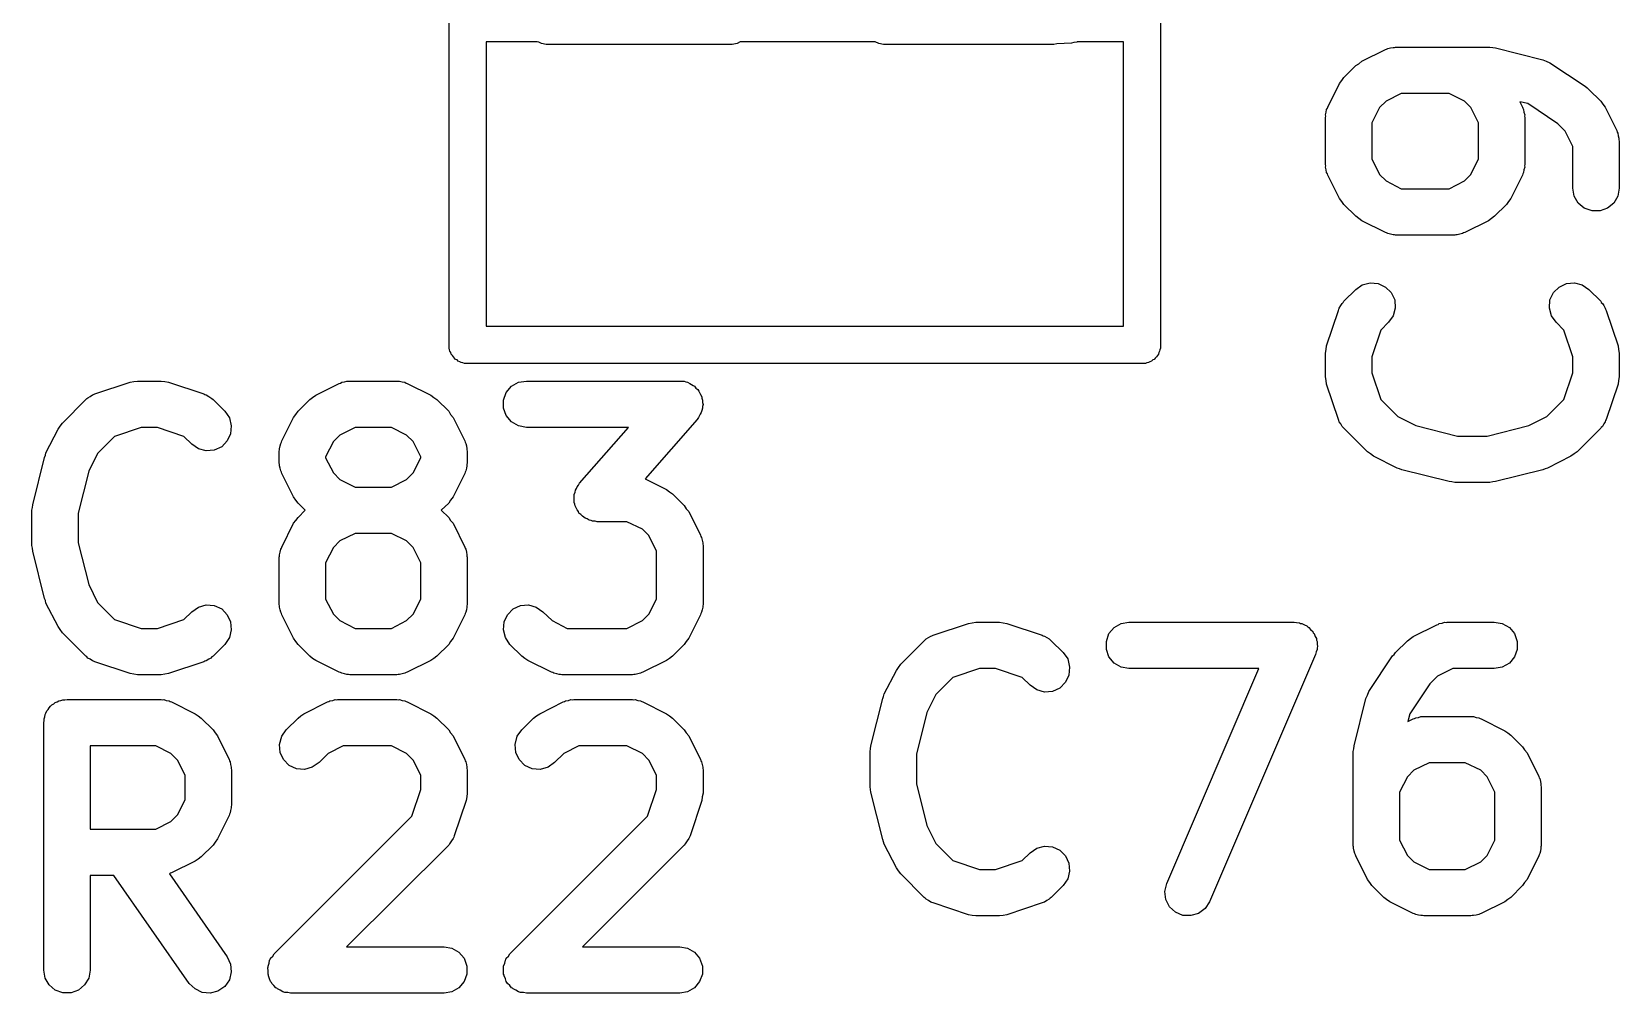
# Model space of a CAD drawing. Extents: x 553.3 to 630.8, y 408.7 to 458.1.
# Drawn here: x 558.53 to 563.67, y 431.43 to 434.54 of the extents above; entities that cross this region are included whole.
import ezdxf

# ---------------------------------------------------------------- set-up
doc = ezdxf.new("R2010")
doc.units = 0
doc.header["$MEASUREMENT"] = 0
doc.layers.add('BLACK', color=7, linetype='CONTINUOUS')

msp = doc.modelspace()

# ---------------------------------------------------------------- linework, layer by layer
at = {"layer": 'BLACK', "linetype": 'CONTINUOUS'}
for p, q in [((559.884, 433.541), (559.884, 434.575)), ((562.184, 434.575), (562.184, 433.525)), ((560.169, 434.51), (560.004, 434.51)), ((560.004, 434.51), (560.004, 433.59)), ((560.174, 434.509), (560.169, 434.51)), ((560.183, 434.504), (560.174, 434.509)), ((560.198, 434.501), (560.183, 434.504)), ((560.799, 434.501), (560.198, 434.501)), ((560.815, 434.504), (560.799, 434.501)), ((560.825, 434.51), (560.815, 434.504)), ((561.262, 434.51), (560.825, 434.51)), ((561.273, 434.504), (561.262, 434.51)), ((561.288, 434.501), (561.273, 434.504)), ((561.839, 434.501), (561.288, 434.501)), ((561.849, 434.503), (561.839, 434.501)), ((561.896, 434.506), (561.849, 434.503)), ((561.904, 434.508), (561.896, 434.506)), ((561.913, 434.509), (561.904, 434.508)), ((561.915, 434.51), (561.913, 434.509)), ((562.064, 434.51), (561.915, 434.51)), ((562.064, 433.59), (562.064, 434.51)), ((562.835, 434.447), (562.911, 434.485)), ((562.911, 434.485), (562.915, 434.486)), ((562.915, 434.486), (562.919, 434.488)), ((562.919, 434.488), (562.927, 434.49)), ((562.927, 434.49), (562.936, 434.492)), ((562.936, 434.492), (562.94, 434.492)), ((562.94, 434.492), (562.944, 434.493)), ((562.944, 434.493), (563.249, 434.493)), ((563.249, 434.493), (563.258, 434.491)), ((563.258, 434.491), (563.267, 434.49)), ((563.267, 434.49), (563.42, 434.452)), ((562.777, 434.394), (562.815, 434.433)), ((562.815, 434.433), (562.825, 434.439)), ((562.825, 434.439), (562.835, 434.447)), ((563.42, 434.452), (563.431, 434.447)), ((563.431, 434.447), (563.443, 434.442)), ((563.443, 434.442), (563.557, 434.366)), ((562.725, 434.299), (562.763, 434.375)), ((562.763, 434.375), (562.77, 434.385)), ((562.77, 434.385), (562.777, 434.394)), ((562.962, 434.343), (562.913, 434.318)), ((563.117, 434.343), (562.962, 434.343)), ((563.167, 434.318), (563.117, 434.343)), ((563.557, 434.366), (563.563, 434.361)), ((563.563, 434.361), (563.569, 434.356)), ((563.569, 434.356), (563.607, 434.318)), ((562.717, 434.274), (562.72, 434.282)), ((562.718, 434.269), (562.717, 434.274)), ((562.72, 434.282), (562.721, 434.291)), ((562.721, 434.291), (562.724, 434.295)), ((562.724, 434.295), (562.725, 434.299)), ((562.892, 434.297), (562.867, 434.248)), ((562.913, 434.318), (562.892, 434.297)), ((563.187, 434.297), (563.167, 434.318)), ((563.212, 434.248), (563.187, 434.297)), ((563.371, 434.31), (563.346, 434.316)), ((563.346, 434.316), (563.354, 434.299)), ((563.354, 434.299), (563.355, 434.295)), ((563.355, 434.295), (563.358, 434.291)), ((563.358, 434.291), (563.359, 434.282)), ((563.359, 434.282), (563.362, 434.274)), ((563.362, 434.274), (563.361, 434.269)), ((563.468, 434.245), (563.371, 434.31)), ((563.607, 434.318), (563.614, 434.308)), ((563.614, 434.308), (563.621, 434.299)), ((563.621, 434.299), (563.659, 434.223)), ((562.717, 434.265), (562.718, 434.269)), ((562.717, 434.113), (562.717, 434.265)), ((562.867, 434.248), (562.867, 434.131)), ((563.212, 434.131), (563.212, 434.248)), ((563.361, 434.269), (563.362, 434.265)), ((563.362, 434.265), (563.362, 434.113)), ((563.492, 434.221), (563.468, 434.245)), ((563.517, 434.171), (563.492, 434.221)), ((563.659, 434.223), (563.66, 434.218)), ((563.517, 434.037), (563.517, 434.171)), ((563.66, 434.218), (563.662, 434.215)), ((563.662, 434.215), (563.664, 434.206)), ((563.664, 434.206), (563.666, 434.198)), ((563.666, 434.198), (563.666, 434.193)), ((563.666, 434.193), (563.667, 434.189)), ((563.667, 434.189), (563.667, 434.037)), ((562.867, 434.131), (562.892, 434.081)), ((563.187, 434.081), (563.212, 434.131)), ((562.718, 434.109), (562.717, 434.113)), ((562.717, 434.104), (562.718, 434.109)), ((562.72, 434.096), (562.717, 434.104)), ((562.721, 434.087), (562.72, 434.096)), ((562.724, 434.083), (562.721, 434.087)), ((562.725, 434.079), (562.724, 434.083)), ((562.763, 434.003), (562.725, 434.079)), ((562.892, 434.081), (562.913, 434.06)), ((563.167, 434.06), (563.187, 434.081)), ((563.354, 434.079), (563.316, 434.003)), ((563.355, 434.083), (563.354, 434.079)), ((563.358, 434.087), (563.355, 434.083)), ((563.359, 434.096), (563.358, 434.087)), ((563.362, 434.104), (563.359, 434.096)), ((563.362, 434.113), (563.361, 434.109)), ((563.361, 434.109), (563.362, 434.104)), ((562.913, 434.06), (562.962, 434.035)), ((562.962, 434.035), (563.117, 434.035)), ((563.117, 434.035), (563.167, 434.06)), ((563.521, 434.011), (563.517, 434.037)), ((563.667, 434.037), (563.662, 434.011)), ((562.77, 433.993), (562.763, 434.003)), ((562.777, 433.984), (562.77, 433.993)), ((562.815, 433.946), (562.777, 433.984)), ((563.302, 433.984), (563.264, 433.946)), ((563.309, 433.993), (563.302, 433.984)), ((563.316, 434.003), (563.309, 433.993)), ((563.534, 433.988), (563.521, 434.011)), ((563.554, 433.972), (563.534, 433.988)), ((563.579, 433.963), (563.554, 433.972)), ((563.605, 433.963), (563.579, 433.963)), ((563.629, 433.972), (563.605, 433.963)), ((563.649, 433.988), (563.629, 433.972)), ((563.662, 434.011), (563.649, 433.988)), ((562.825, 433.939), (562.815, 433.946)), ((562.835, 433.931), (562.825, 433.939)), ((562.911, 433.893), (562.835, 433.931)), ((563.244, 433.931), (563.168, 433.893)), ((563.254, 433.939), (563.244, 433.931)), ((563.264, 433.946), (563.254, 433.939)), ((562.915, 433.892), (562.911, 433.893)), ((562.919, 433.89), (562.915, 433.892)), ((562.927, 433.888), (562.919, 433.89)), ((562.936, 433.886), (562.927, 433.888)), ((562.94, 433.886), (562.936, 433.886)), ((562.944, 433.885), (562.94, 433.886)), ((563.135, 433.885), (562.944, 433.885)), ((563.139, 433.886), (563.135, 433.885)), ((563.143, 433.886), (563.139, 433.886)), ((563.152, 433.888), (563.143, 433.886)), ((563.16, 433.89), (563.152, 433.888)), ((563.164, 433.892), (563.16, 433.89)), ((563.168, 433.893), (563.164, 433.892)), ((562.777, 433.671), (562.815, 433.709)), ((562.815, 433.709), (562.836, 433.724)), ((562.836, 433.724), (562.862, 433.73)), ((562.862, 433.73), (562.888, 433.728)), ((562.888, 433.728), (562.911, 433.717)), ((562.911, 433.717), (562.93, 433.699)), ((563.454, 433.699), (563.473, 433.717)), ((563.473, 433.717), (563.496, 433.728)), ((563.496, 433.728), (563.522, 433.73)), ((563.522, 433.73), (563.547, 433.724)), ((563.547, 433.724), (563.569, 433.709)), ((563.569, 433.709), (563.607, 433.671)), ((562.762, 433.649), (562.767, 433.657)), ((562.767, 433.657), (562.771, 433.664)), ((562.771, 433.664), (562.774, 433.667)), ((562.774, 433.667), (562.777, 433.671)), ((562.93, 433.699), (562.941, 433.675)), ((562.941, 433.675), (562.943, 433.649)), ((563.441, 433.649), (563.443, 433.675)), ((563.443, 433.675), (563.454, 433.699)), ((563.607, 433.671), (563.609, 433.667)), ((563.609, 433.667), (563.613, 433.664)), ((563.613, 433.664), (563.617, 433.657)), ((563.617, 433.657), (563.622, 433.649)), ((562.721, 433.527), (562.759, 433.641)), ((562.759, 433.641), (562.761, 433.645)), ((562.761, 433.645), (562.762, 433.649)), ((562.921, 433.603), (562.896, 433.577)), ((562.936, 433.624), (562.921, 433.603)), ((562.943, 433.649), (562.936, 433.624)), ((563.448, 433.624), (563.441, 433.649)), ((563.463, 433.603), (563.448, 433.624)), ((563.488, 433.577), (563.463, 433.603)), ((563.622, 433.649), (563.623, 433.645)), ((563.623, 433.645), (563.625, 433.641)), ((563.625, 433.641), (563.663, 433.527)), ((560.004, 433.59), (562.064, 433.59)), ((562.896, 433.577), (562.867, 433.491)), ((563.517, 433.491), (563.488, 433.577)), ((559.884, 433.519), (559.884, 433.541)), ((559.886, 433.514), (559.884, 433.519)), ((559.887, 433.509), (559.886, 433.514)), ((559.89, 433.505), (559.887, 433.509)), ((559.891, 433.5), (559.89, 433.505)), ((562.179, 433.505), (562.177, 433.5)), ((562.181, 433.509), (562.179, 433.505)), ((562.182, 433.514), (562.181, 433.509)), ((562.184, 433.519), (562.182, 433.514)), ((562.184, 433.525), (562.184, 433.525)), ((562.184, 433.525), (562.184, 433.519)), ((562.717, 433.503), (562.719, 433.515)), ((562.717, 433.427), (562.717, 433.503)), ((562.719, 433.515), (562.721, 433.527)), ((563.663, 433.527), (563.665, 433.515)), ((563.665, 433.515), (563.667, 433.503)), ((563.667, 433.503), (563.667, 433.427)), ((559.895, 433.495), (559.891, 433.5)), ((559.898, 433.491), (559.895, 433.495)), ((559.902, 433.487), (559.898, 433.491)), ((559.905, 433.483), (559.902, 433.487)), ((559.91, 433.481), (559.905, 433.483)), ((559.914, 433.477), (559.91, 433.481)), ((559.919, 433.475), (559.914, 433.477)), ((559.923, 433.473), (559.919, 433.475)), ((559.929, 433.472), (559.923, 433.473)), ((559.934, 433.47), (559.929, 433.472)), ((559.939, 433.47), (559.934, 433.47)), ((562.129, 433.47), (559.939, 433.47)), ((559.939, 433.47), (559.939, 433.47)), ((562.135, 433.47), (562.129, 433.47)), ((562.129, 433.47), (562.129, 433.47)), ((562.14, 433.472), (562.135, 433.47)), ((562.145, 433.473), (562.14, 433.472)), ((562.15, 433.475), (562.145, 433.473)), ((562.155, 433.477), (562.15, 433.475)), ((562.159, 433.481), (562.155, 433.477)), ((562.163, 433.483), (562.159, 433.481)), ((562.167, 433.487), (562.163, 433.483)), ((562.171, 433.491), (562.167, 433.487)), ((562.174, 433.495), (562.171, 433.491)), ((562.177, 433.5), (562.174, 433.495)), ((562.867, 433.491), (562.867, 433.439)), ((563.517, 433.439), (563.517, 433.491)), ((558.739, 433.371), (558.853, 433.409)), ((558.853, 433.409), (558.865, 433.411)), ((558.865, 433.411), (558.877, 433.413)), ((558.877, 433.413), (558.953, 433.413)), ((558.953, 433.413), (558.965, 433.411)), ((558.965, 433.411), (558.977, 433.409)), ((558.977, 433.409), (559.091, 433.371)), ((559.453, 433.367), (559.529, 433.405)), ((559.529, 433.405), (559.533, 433.406)), ((559.533, 433.406), (559.537, 433.409)), ((559.537, 433.409), (559.546, 433.41)), ((559.546, 433.41), (559.554, 433.413)), ((559.554, 433.413), (559.559, 433.412)), ((559.559, 433.412), (559.563, 433.413)), ((559.563, 433.413), (559.715, 433.413)), ((559.715, 433.413), (559.719, 433.412)), ((559.719, 433.412), (559.724, 433.413)), ((559.724, 433.413), (559.732, 433.41)), ((559.732, 433.41), (559.741, 433.409)), ((559.741, 433.409), (559.745, 433.406)), ((559.745, 433.406), (559.749, 433.405)), ((559.749, 433.405), (559.825, 433.367)), ((560.086, 433.396), (560.109, 433.409)), ((560.109, 433.409), (560.134, 433.413)), ((560.134, 433.413), (560.63, 433.413)), ((560.63, 433.413), (560.637, 433.412)), ((560.637, 433.412), (560.644, 433.412)), ((560.644, 433.412), (560.649, 433.41)), ((560.649, 433.41), (560.655, 433.409)), ((560.655, 433.409), (560.662, 433.405)), ((560.662, 433.405), (560.668, 433.402)), ((560.668, 433.402), (560.673, 433.398)), ((560.673, 433.398), (560.678, 433.396)), ((562.719, 433.415), (562.717, 433.427)), ((562.721, 433.403), (562.719, 433.415)), ((562.759, 433.289), (562.721, 433.403)), ((562.867, 433.439), (562.896, 433.353)), ((563.488, 433.353), (563.517, 433.439)), ((563.663, 433.403), (563.625, 433.289)), ((563.665, 433.415), (563.663, 433.403)), ((563.667, 433.427), (563.665, 433.415)), ((558.634, 433.277), (558.71, 433.353)), ((558.71, 433.353), (558.713, 433.356)), ((558.713, 433.356), (558.716, 433.359)), ((558.716, 433.359), (558.724, 433.363)), ((558.724, 433.363), (558.731, 433.368)), ((558.731, 433.368), (558.735, 433.369)), ((558.735, 433.369), (558.739, 433.371)), ((559.091, 433.371), (559.095, 433.369)), ((559.095, 433.369), (559.099, 433.368)), ((559.099, 433.368), (559.107, 433.363)), ((559.107, 433.363), (559.114, 433.359)), ((559.114, 433.359), (559.117, 433.356)), ((559.117, 433.356), (559.121, 433.353)), ((559.121, 433.353), (559.159, 433.315)), ((559.396, 433.315), (559.434, 433.353)), ((559.434, 433.353), (559.443, 433.36)), ((559.443, 433.36), (559.453, 433.367)), ((559.825, 433.367), (559.835, 433.36)), ((559.835, 433.36), (559.844, 433.353)), ((559.844, 433.353), (559.883, 433.315)), ((560.06, 433.351), (560.069, 433.376)), ((560.06, 433.325), (560.06, 433.351)), ((560.069, 433.376), (560.086, 433.396)), ((560.678, 433.396), (560.682, 433.39)), ((560.682, 433.39), (560.688, 433.385)), ((560.688, 433.385), (560.691, 433.38)), ((560.691, 433.38), (560.694, 433.376)), ((560.694, 433.376), (560.697, 433.369)), ((560.697, 433.369), (560.701, 433.362)), ((560.701, 433.362), (560.701, 433.357)), ((560.701, 433.357), (560.703, 433.351)), ((560.703, 433.351), (560.703, 433.344)), ((562.896, 433.353), (562.951, 433.298)), ((563.433, 433.298), (563.488, 433.353)), ((559.159, 433.315), (559.174, 433.294)), ((559.343, 433.219), (559.381, 433.295)), ((559.381, 433.295), (559.389, 433.305)), ((559.389, 433.305), (559.396, 433.315)), ((559.883, 433.315), (559.889, 433.305)), ((559.889, 433.305), (559.897, 433.295)), ((559.897, 433.295), (559.935, 433.219)), ((560.069, 433.301), (560.06, 433.325)), ((560.086, 433.281), (560.069, 433.301)), ((560.69, 433.295), (560.686, 433.289)), ((560.694, 433.301), (560.69, 433.295)), ((560.696, 433.306), (560.694, 433.301)), ((560.699, 433.311), (560.696, 433.306)), ((560.701, 433.318), (560.699, 433.311)), ((560.703, 433.325), (560.701, 433.318)), ((560.703, 433.344), (560.705, 433.337)), ((560.705, 433.337), (560.703, 433.331)), ((560.703, 433.331), (560.703, 433.325)), ((562.951, 433.298), (563.009, 433.269)), ((563.375, 433.269), (563.433, 433.298)), ((558.581, 433.181), (558.62, 433.257)), ((558.62, 433.257), (558.627, 433.267)), ((558.627, 433.267), (558.634, 433.277)), ((558.889, 433.263), (558.803, 433.234)), ((558.941, 433.263), (558.889, 433.263)), ((559.027, 433.234), (558.941, 433.263)), ((559.174, 433.294), (559.18, 433.268)), ((559.18, 433.268), (559.178, 433.242)), ((559.581, 433.263), (559.531, 433.238)), ((559.698, 433.263), (559.581, 433.263)), ((559.747, 433.238), (559.698, 433.263)), ((560.109, 433.268), (560.086, 433.281)), ((560.134, 433.263), (560.109, 433.268)), ((560.464, 433.263), (560.134, 433.263)), ((560.306, 433.083), (560.464, 433.263)), ((560.686, 433.289), (560.518, 433.097)), ((562.761, 433.285), (562.759, 433.289)), ((562.762, 433.281), (562.761, 433.285)), ((562.767, 433.274), (562.762, 433.281)), ((562.771, 433.266), (562.767, 433.274)), ((562.774, 433.263), (562.771, 433.266)), ((562.777, 433.26), (562.774, 433.263)), ((562.853, 433.184), (562.777, 433.26)), ((563.009, 433.269), (563.144, 433.235)), ((563.24, 433.235), (563.375, 433.269)), ((563.607, 433.26), (563.531, 433.184)), ((563.609, 433.263), (563.607, 433.26)), ((563.613, 433.266), (563.609, 433.263)), ((563.617, 433.274), (563.613, 433.266)), ((563.622, 433.281), (563.617, 433.274)), ((563.623, 433.285), (563.622, 433.281)), ((563.625, 433.289), (563.623, 433.285)), ((558.803, 433.234), (558.748, 433.179)), ((559.053, 433.209), (559.027, 433.234)), ((559.074, 433.194), (559.053, 433.209)), ((559.099, 433.187), (559.074, 433.194)), ((559.149, 433.2), (559.125, 433.189)), ((559.167, 433.219), (559.149, 433.2)), ((559.178, 433.242), (559.167, 433.219)), ((559.336, 433.194), (559.338, 433.203)), ((559.336, 433.19), (559.336, 433.194)), ((559.338, 433.203), (559.34, 433.211)), ((559.34, 433.211), (559.342, 433.215)), ((559.342, 433.215), (559.343, 433.219)), ((559.51, 433.217), (559.485, 433.168)), ((559.531, 433.238), (559.51, 433.217)), ((559.768, 433.217), (559.747, 433.238)), ((559.793, 433.168), (559.768, 433.217)), ((559.935, 433.219), (559.936, 433.215)), ((559.936, 433.215), (559.938, 433.211)), ((559.938, 433.211), (559.94, 433.203)), ((559.94, 433.203), (559.942, 433.194)), ((559.942, 433.194), (559.942, 433.19)), ((563.144, 433.235), (563.24, 433.235)), ((558.538, 433.013), (558.576, 433.166)), ((558.576, 433.166), (558.579, 433.173)), ((558.579, 433.173), (558.581, 433.181)), ((558.748, 433.179), (558.719, 433.121)), ((559.125, 433.189), (559.099, 433.187)), ((559.335, 433.186), (559.336, 433.19)), ((559.335, 433.148), (559.335, 433.186)), ((559.336, 433.143), (559.335, 433.148)), ((559.336, 433.139), (559.336, 433.143)), ((559.485, 433.168), (559.485, 433.165)), ((559.485, 433.165), (559.51, 433.116)), ((559.768, 433.116), (559.793, 433.165)), ((559.793, 433.165), (559.793, 433.168)), ((559.942, 433.19), (559.943, 433.186)), ((559.943, 433.148), (559.942, 433.143)), ((559.942, 433.143), (559.942, 433.139)), ((559.943, 433.186), (559.943, 433.148)), ((562.863, 433.177), (562.853, 433.184)), ((562.873, 433.17), (562.863, 433.177)), ((562.949, 433.131), (562.873, 433.17)), ((563.511, 433.17), (563.435, 433.131)), ((563.521, 433.177), (563.511, 433.17)), ((563.531, 433.184), (563.521, 433.177)), ((558.719, 433.121), (558.685, 432.986)), ((559.338, 433.131), (559.336, 433.139)), ((559.34, 433.122), (559.338, 433.131)), ((559.342, 433.118), (559.34, 433.122)), ((559.343, 433.114), (559.342, 433.118)), ((559.381, 433.038), (559.343, 433.114)), ((559.51, 433.116), (559.531, 433.095)), ((559.531, 433.095), (559.581, 433.07)), ((559.698, 433.07), (559.747, 433.095)), ((559.747, 433.095), (559.768, 433.116)), ((559.935, 433.114), (559.897, 433.038)), ((559.936, 433.118), (559.935, 433.114)), ((559.938, 433.122), (559.936, 433.118)), ((559.94, 433.131), (559.938, 433.122)), ((559.942, 433.139), (559.94, 433.131)), ((560.518, 433.097), (560.587, 433.062)), ((562.957, 433.129), (562.949, 433.131)), ((562.964, 433.126), (562.957, 433.129)), ((563.117, 433.088), (562.964, 433.126)), ((563.42, 433.126), (563.267, 433.088)), ((563.427, 433.129), (563.42, 433.126)), ((563.435, 433.131), (563.427, 433.129)), ((559.581, 433.07), (559.698, 433.07)), ((560.288, 433.035), (560.289, 433.041)), ((560.289, 433.046), (560.292, 433.053)), ((560.289, 433.041), (560.289, 433.046)), ((560.292, 433.053), (560.293, 433.06)), ((560.293, 433.06), (560.296, 433.065)), ((560.296, 433.065), (560.298, 433.071)), ((560.298, 433.071), (560.303, 433.076)), ((560.303, 433.076), (560.306, 433.083)), ((560.587, 433.062), (560.597, 433.055)), ((560.597, 433.055), (560.606, 433.048)), ((560.606, 433.048), (560.644, 433.01)), ((563.126, 433.087), (563.117, 433.088)), ((563.135, 433.085), (563.126, 433.087)), ((563.249, 433.085), (563.135, 433.085)), ((563.258, 433.087), (563.249, 433.085)), ((563.267, 433.088), (563.258, 433.087)), ((558.535, 432.995), (558.537, 433.004)), ((558.535, 432.881), (558.535, 432.995)), ((558.537, 433.004), (558.538, 433.013)), ((559.389, 433.028), (559.381, 433.038)), ((559.396, 433.018), (559.389, 433.028)), ((559.419, 432.995), (559.396, 433.018)), ((559.396, 432.972), (559.419, 432.995)), ((559.883, 433.018), (559.859, 432.995)), ((559.859, 432.995), (559.883, 432.972)), ((559.889, 433.028), (559.883, 433.018)), ((559.897, 433.038), (559.889, 433.028)), ((560.289, 433.028), (560.288, 433.035)), ((560.289, 433.02), (560.289, 433.028)), ((560.291, 433.015), (560.289, 433.02)), ((560.292, 433.009), (560.291, 433.015)), ((560.295, 433.003), (560.292, 433.009)), ((560.298, 432.996), (560.295, 433.003)), ((560.302, 432.991), (560.298, 432.996)), ((560.304, 432.986), (560.302, 432.991)), ((560.644, 433.01), (560.651, 433)), ((560.651, 433), (560.659, 432.991)), ((560.659, 432.991), (560.697, 432.914)), ((558.685, 432.986), (558.685, 432.89)), ((559.343, 432.876), (559.381, 432.953)), ((559.381, 432.953), (559.389, 432.962)), ((559.389, 432.962), (559.396, 432.972)), ((559.883, 432.972), (559.889, 432.962)), ((559.889, 432.962), (559.897, 432.953)), ((559.897, 432.953), (559.935, 432.876)), ((560.31, 432.981), (560.304, 432.986)), ((560.315, 432.976), (560.31, 432.981)), ((560.32, 432.973), (560.315, 432.976)), ((560.324, 432.969), (560.32, 432.973)), ((560.331, 432.967), (560.324, 432.969)), ((560.337, 432.963), (560.331, 432.967)), ((560.343, 432.962), (560.337, 432.963)), ((560.348, 432.96), (560.343, 432.962)), ((560.356, 432.96), (560.348, 432.96)), ((560.363, 432.958), (560.356, 432.96)), ((560.459, 432.958), (560.363, 432.958)), ((560.509, 432.934), (560.459, 432.958)), ((558.685, 432.89), (558.719, 432.755)), ((559.531, 432.896), (559.51, 432.875)), ((559.581, 432.92), (559.531, 432.896)), ((559.698, 432.92), (559.581, 432.92)), ((559.747, 432.896), (559.698, 432.92)), ((559.768, 432.875), (559.747, 432.896)), ((560.53, 432.913), (560.509, 432.934)), ((560.555, 432.863), (560.53, 432.913)), ((560.697, 432.914), (560.698, 432.91)), ((560.698, 432.91), (560.7, 432.907)), ((560.7, 432.907), (560.702, 432.898)), ((560.702, 432.898), (560.704, 432.89)), ((560.704, 432.89), (560.704, 432.885)), ((560.704, 432.885), (560.705, 432.881)), ((558.537, 432.872), (558.535, 432.881)), ((558.538, 432.863), (558.537, 432.872)), ((558.576, 432.71), (558.538, 432.863)), ((559.335, 432.843), (559.336, 432.847)), ((559.335, 432.69), (559.335, 432.843)), ((559.336, 432.851), (559.338, 432.86)), ((559.336, 432.847), (559.336, 432.851)), ((559.338, 432.86), (559.34, 432.869)), ((559.34, 432.869), (559.342, 432.872)), ((559.342, 432.872), (559.343, 432.876)), ((559.51, 432.875), (559.485, 432.825)), ((559.793, 432.825), (559.768, 432.875)), ((559.935, 432.876), (559.936, 432.872)), ((559.936, 432.872), (559.938, 432.869)), ((559.938, 432.869), (559.94, 432.86)), ((559.94, 432.86), (559.942, 432.851)), ((559.942, 432.851), (559.942, 432.847)), ((559.942, 432.847), (559.943, 432.843)), ((559.943, 432.843), (559.943, 432.69)), ((560.555, 432.708), (560.555, 432.863)), ((560.705, 432.881), (560.705, 432.69)), ((559.485, 432.825), (559.485, 432.708)), ((559.793, 432.708), (559.793, 432.825)), ((558.719, 432.755), (558.748, 432.697)), ((558.579, 432.703), (558.576, 432.71)), ((558.581, 432.695), (558.579, 432.703)), ((558.62, 432.619), (558.581, 432.695)), ((558.748, 432.697), (558.803, 432.642)), ((559.053, 432.667), (559.074, 432.682)), ((559.074, 432.682), (559.099, 432.689)), ((559.099, 432.689), (559.125, 432.687)), ((559.125, 432.687), (559.149, 432.676)), ((559.336, 432.686), (559.335, 432.69)), ((559.336, 432.682), (559.336, 432.686)), ((559.338, 432.673), (559.336, 432.682)), ((559.485, 432.708), (559.51, 432.659)), ((559.768, 432.659), (559.793, 432.708)), ((559.942, 432.682), (559.94, 432.673)), ((559.943, 432.69), (559.942, 432.686)), ((559.942, 432.686), (559.942, 432.682)), ((560.091, 432.676), (560.115, 432.687)), ((560.115, 432.687), (560.141, 432.689)), ((560.141, 432.689), (560.166, 432.682)), ((560.166, 432.682), (560.187, 432.667)), ((560.53, 432.659), (560.555, 432.708)), ((560.704, 432.682), (560.702, 432.673)), ((560.705, 432.69), (560.704, 432.686)), ((560.704, 432.686), (560.704, 432.682)), ((558.803, 432.642), (558.889, 432.613)), ((558.941, 432.613), (559.027, 432.642)), ((559.027, 432.642), (559.053, 432.667)), ((559.149, 432.676), (559.167, 432.657)), ((559.167, 432.657), (559.178, 432.634)), ((559.178, 432.634), (559.18, 432.608)), ((559.34, 432.665), (559.338, 432.673)), ((559.342, 432.661), (559.34, 432.665)), ((559.343, 432.657), (559.342, 432.661)), ((559.381, 432.581), (559.343, 432.657)), ((559.51, 432.659), (559.531, 432.638)), ((559.531, 432.638), (559.581, 432.613)), ((559.698, 432.613), (559.747, 432.638)), ((559.747, 432.638), (559.768, 432.659)), ((559.935, 432.657), (559.897, 432.581)), ((559.936, 432.661), (559.935, 432.657)), ((559.938, 432.665), (559.936, 432.661)), ((559.94, 432.673), (559.938, 432.665)), ((560.06, 432.608), (560.062, 432.634)), ((560.062, 432.634), (560.073, 432.657)), ((560.073, 432.657), (560.091, 432.676)), ((560.187, 432.667), (560.217, 432.638)), ((560.217, 432.638), (560.266, 432.613)), ((560.459, 432.613), (560.509, 432.638)), ((560.509, 432.638), (560.53, 432.659)), ((560.697, 432.657), (560.659, 432.581)), ((560.698, 432.661), (560.697, 432.657)), ((560.7, 432.665), (560.698, 432.661)), ((560.702, 432.673), (560.7, 432.665)), ((561.449, 432.591), (561.563, 432.629)), ((561.563, 432.629), (561.575, 432.631)), ((561.575, 432.631), (561.587, 432.633)), ((561.587, 432.633), (561.663, 432.633)), ((561.663, 432.633), (561.675, 432.631)), ((561.675, 432.631), (561.687, 432.629)), ((561.687, 432.629), (561.801, 432.591)), ((562.034, 432.616), (562.057, 432.629)), ((562.057, 432.629), (562.082, 432.633)), ((562.082, 432.633), (562.616, 432.633)), ((562.616, 432.633), (562.624, 432.632)), ((562.624, 432.632), (562.633, 432.631)), ((562.633, 432.631), (562.637, 432.629)), ((562.637, 432.629), (562.641, 432.629)), ((562.641, 432.629), (562.649, 432.624)), ((563.082, 432.626), (563.085, 432.629)), ((563.085, 432.629), (563.094, 432.63)), ((563.094, 432.63), (563.102, 432.633)), ((563.102, 432.633), (563.107, 432.632)), ((563.107, 432.632), (563.111, 432.633)), ((563.111, 432.633), (563.263, 432.633)), ((563.263, 432.633), (563.289, 432.629)), ((563.289, 432.629), (563.312, 432.616)), ((558.627, 432.609), (558.62, 432.619)), ((558.634, 432.599), (558.627, 432.609)), ((558.71, 432.523), (558.634, 432.599)), ((558.889, 432.613), (558.941, 432.613)), ((559.174, 432.583), (559.159, 432.561)), ((559.18, 432.608), (559.174, 432.583)), ((559.389, 432.571), (559.381, 432.581)), ((559.581, 432.613), (559.698, 432.613)), ((559.897, 432.581), (559.889, 432.571)), ((560.066, 432.583), (560.06, 432.608)), ((560.081, 432.561), (560.066, 432.583)), ((560.266, 432.613), (560.459, 432.613)), ((560.659, 432.581), (560.651, 432.571)), ((561.423, 432.576), (561.426, 432.579)), ((561.426, 432.579), (561.434, 432.583)), ((561.434, 432.583), (561.441, 432.588)), ((561.441, 432.588), (561.445, 432.589)), ((561.445, 432.589), (561.449, 432.591)), ((561.801, 432.591), (561.805, 432.589)), ((561.805, 432.589), (561.809, 432.588)), ((561.809, 432.588), (561.817, 432.583)), ((561.817, 432.583), (561.824, 432.579)), ((561.824, 432.579), (561.827, 432.576)), ((562.009, 432.571), (562.017, 432.596)), ((562.017, 432.596), (562.034, 432.616)), ((562.649, 432.624), (562.657, 432.621)), ((562.657, 432.621), (562.66, 432.618)), ((562.66, 432.618), (562.664, 432.616)), ((562.664, 432.616), (562.669, 432.609)), ((562.669, 432.609), (562.676, 432.603)), ((562.676, 432.603), (562.678, 432.599)), ((562.678, 432.599), (562.681, 432.596)), ((562.681, 432.596), (562.684, 432.587)), ((562.684, 432.587), (562.688, 432.58)), ((562.688, 432.58), (562.688, 432.575)), ((562.982, 432.573), (562.992, 432.58)), ((562.992, 432.58), (563.001, 432.587)), ((563.001, 432.587), (563.077, 432.625)), ((563.077, 432.625), (563.082, 432.626)), ((563.312, 432.616), (563.328, 432.596)), ((563.328, 432.596), (563.337, 432.571)), ((559.159, 432.561), (559.121, 432.523)), ((559.396, 432.561), (559.389, 432.571)), ((559.434, 432.523), (559.396, 432.561)), ((559.883, 432.561), (559.844, 432.523)), ((559.889, 432.571), (559.883, 432.561)), ((560.119, 432.523), (560.081, 432.561)), ((560.644, 432.561), (560.606, 432.523)), ((560.651, 432.571), (560.644, 432.561)), ((561.344, 432.497), (561.42, 432.573)), ((561.42, 432.573), (561.423, 432.576)), ((561.827, 432.576), (561.831, 432.573)), ((561.831, 432.573), (561.869, 432.535)), ((561.869, 432.535), (561.884, 432.514)), ((562.009, 432.545), (562.009, 432.571)), ((562.017, 432.521), (562.009, 432.545)), ((562.685, 432.529), (562.342, 431.729)), ((562.687, 432.537), (562.685, 432.529)), ((562.69, 432.545), (562.687, 432.537)), ((562.688, 432.575), (562.69, 432.571)), ((562.69, 432.571), (562.69, 432.562)), ((562.69, 432.562), (562.691, 432.554)), ((562.691, 432.554), (562.69, 432.55)), ((562.69, 432.55), (562.69, 432.545)), ((562.934, 432.524), (562.939, 432.529)), ((562.939, 432.529), (562.944, 432.535)), ((562.944, 432.535), (562.982, 432.573)), ((563.337, 432.545), (563.328, 432.521)), ((563.337, 432.571), (563.337, 432.545)), ((558.713, 432.521), (558.71, 432.523)), ((558.716, 432.517), (558.713, 432.521)), ((558.724, 432.513), (558.716, 432.517)), ((558.731, 432.508), (558.724, 432.513)), ((558.735, 432.507), (558.731, 432.508)), ((558.739, 432.505), (558.735, 432.507)), ((558.853, 432.467), (558.739, 432.505)), ((559.091, 432.505), (558.977, 432.467)), ((559.095, 432.507), (559.091, 432.505)), ((559.099, 432.508), (559.095, 432.507)), ((559.107, 432.513), (559.099, 432.508)), ((559.114, 432.517), (559.107, 432.513)), ((559.117, 432.521), (559.114, 432.517)), ((559.121, 432.523), (559.117, 432.521)), ((559.443, 432.516), (559.434, 432.523)), ((559.453, 432.509), (559.443, 432.516)), ((559.529, 432.471), (559.453, 432.509)), ((559.825, 432.509), (559.749, 432.471)), ((559.835, 432.516), (559.825, 432.509)), ((559.844, 432.523), (559.835, 432.516)), ((560.129, 432.516), (560.119, 432.523)), ((560.139, 432.509), (560.129, 432.516)), ((560.215, 432.471), (560.139, 432.509)), ((560.587, 432.509), (560.511, 432.471)), ((560.597, 432.516), (560.587, 432.509)), ((560.606, 432.523), (560.597, 432.516)), ((561.291, 432.401), (561.33, 432.477)), ((561.33, 432.477), (561.337, 432.487)), ((561.337, 432.487), (561.344, 432.497)), ((561.599, 432.483), (561.513, 432.454)), ((561.651, 432.483), (561.599, 432.483)), ((561.737, 432.454), (561.651, 432.483)), ((561.884, 432.514), (561.89, 432.488)), ((561.89, 432.488), (561.888, 432.462)), ((562.034, 432.501), (562.017, 432.521)), ((562.057, 432.488), (562.034, 432.501)), ((562.082, 432.483), (562.057, 432.488)), ((562.502, 432.483), (562.082, 432.483)), ((562.204, 431.788), (562.502, 432.483)), ((562.858, 432.409), (562.934, 432.524)), ((563.129, 432.483), (563.079, 432.458)), ((563.263, 432.483), (563.129, 432.483)), ((563.289, 432.488), (563.263, 432.483)), ((563.312, 432.501), (563.289, 432.488)), ((563.328, 432.521), (563.312, 432.501)), ((558.865, 432.465), (558.853, 432.467)), ((558.877, 432.463), (558.865, 432.465)), ((558.953, 432.463), (558.877, 432.463)), ((558.965, 432.465), (558.953, 432.463)), ((558.977, 432.467), (558.965, 432.465)), ((559.533, 432.47), (559.529, 432.471)), ((559.537, 432.468), (559.533, 432.47)), ((559.546, 432.466), (559.537, 432.468)), ((559.554, 432.464), (559.546, 432.466)), ((559.559, 432.464), (559.554, 432.464)), ((559.563, 432.463), (559.559, 432.464)), ((559.715, 432.463), (559.563, 432.463)), ((559.719, 432.464), (559.715, 432.463)), ((559.724, 432.464), (559.719, 432.464)), ((559.732, 432.466), (559.724, 432.464)), ((559.741, 432.468), (559.732, 432.466)), ((559.745, 432.47), (559.741, 432.468)), ((559.749, 432.471), (559.745, 432.47)), ((560.219, 432.47), (560.215, 432.471)), ((560.223, 432.468), (560.219, 432.47)), ((560.232, 432.466), (560.223, 432.468)), ((560.24, 432.464), (560.232, 432.466)), ((560.244, 432.464), (560.24, 432.464)), ((560.249, 432.463), (560.244, 432.464)), ((560.477, 432.463), (560.249, 432.463)), ((560.481, 432.464), (560.477, 432.463)), ((560.486, 432.464), (560.481, 432.464)), ((560.494, 432.466), (560.486, 432.464)), ((560.503, 432.468), (560.494, 432.466)), ((560.507, 432.47), (560.503, 432.468)), ((560.511, 432.471), (560.507, 432.47)), ((561.513, 432.454), (561.458, 432.399)), ((561.763, 432.429), (561.737, 432.454)), ((561.784, 432.414), (561.763, 432.429)), ((561.877, 432.439), (561.859, 432.42)), ((561.888, 432.462), (561.877, 432.439)), ((563.055, 432.434), (562.99, 432.337)), ((563.079, 432.458), (563.055, 432.434)), ((558.606, 432.369), (558.611, 432.373)), ((558.611, 432.373), (558.617, 432.375)), ((558.617, 432.375), (558.623, 432.379)), ((558.623, 432.379), (558.629, 432.38)), ((558.629, 432.38), (558.636, 432.382)), ((558.636, 432.382), (558.642, 432.382)), ((558.642, 432.382), (558.649, 432.383)), ((558.649, 432.383), (558.953, 432.383)), ((558.953, 432.383), (558.958, 432.382)), ((558.958, 432.382), (558.962, 432.383)), ((558.962, 432.383), (558.97, 432.38)), ((558.97, 432.38), (558.979, 432.379)), ((558.979, 432.379), (558.983, 432.376)), ((558.983, 432.376), (558.987, 432.375)), ((558.987, 432.375), (559.063, 432.337)), ((559.415, 432.337), (559.491, 432.375)), ((559.491, 432.375), (559.495, 432.376)), ((559.495, 432.376), (559.499, 432.379)), ((559.499, 432.379), (559.508, 432.38)), ((559.508, 432.38), (559.516, 432.383)), ((559.516, 432.383), (559.521, 432.382)), ((559.521, 432.382), (559.525, 432.383)), ((559.525, 432.383), (559.715, 432.383)), ((559.715, 432.383), (559.719, 432.382)), ((559.719, 432.382), (559.724, 432.383)), ((559.724, 432.383), (559.732, 432.38)), ((559.732, 432.38), (559.741, 432.379)), ((559.741, 432.379), (559.745, 432.376)), ((559.745, 432.376), (559.749, 432.375)), ((559.749, 432.375), (559.825, 432.337)), ((560.177, 432.337), (560.253, 432.375)), ((560.253, 432.375), (560.257, 432.376)), ((560.257, 432.376), (560.261, 432.379)), ((560.261, 432.379), (560.27, 432.38)), ((560.27, 432.38), (560.278, 432.383)), ((560.278, 432.383), (560.282, 432.382)), ((560.282, 432.382), (560.287, 432.383)), ((560.287, 432.383), (560.477, 432.383)), ((560.477, 432.383), (560.481, 432.382)), ((560.481, 432.382), (560.486, 432.383)), ((560.486, 432.383), (560.494, 432.38)), ((560.494, 432.38), (560.503, 432.379)), ((560.503, 432.379), (560.507, 432.376)), ((560.507, 432.376), (560.511, 432.375)), ((560.511, 432.375), (560.587, 432.337)), ((561.248, 432.233), (561.286, 432.386)), ((561.286, 432.386), (561.289, 432.393)), ((561.289, 432.393), (561.291, 432.401)), ((561.458, 432.399), (561.429, 432.341)), ((561.809, 432.407), (561.784, 432.414)), ((561.835, 432.409), (561.809, 432.407)), ((561.859, 432.42), (561.835, 432.409)), ((562.81, 432.233), (562.848, 432.386)), ((562.848, 432.386), (562.853, 432.397)), ((562.853, 432.397), (562.858, 432.409)), ((558.575, 432.321), (558.577, 432.327)), ((558.575, 432.315), (558.575, 432.321)), ((558.577, 432.327), (558.578, 432.334)), ((558.578, 432.334), (558.581, 432.339)), ((558.581, 432.339), (558.584, 432.346)), ((558.584, 432.346), (558.588, 432.351)), ((558.588, 432.351), (558.591, 432.356)), ((558.591, 432.356), (558.596, 432.361)), ((558.596, 432.361), (558.6, 432.366)), ((558.6, 432.366), (558.606, 432.369)), ((559.063, 432.337), (559.073, 432.33)), ((559.073, 432.33), (559.083, 432.323)), ((559.083, 432.323), (559.121, 432.285)), ((559.357, 432.285), (559.396, 432.323)), ((559.396, 432.323), (559.405, 432.33)), ((559.405, 432.33), (559.415, 432.337)), ((559.825, 432.337), (559.835, 432.33)), ((559.835, 432.33), (559.844, 432.323)), ((559.844, 432.323), (559.883, 432.285)), ((560.119, 432.285), (560.157, 432.323)), ((560.157, 432.323), (560.167, 432.33)), ((560.167, 432.33), (560.177, 432.337)), ((560.587, 432.337), (560.597, 432.33)), ((560.597, 432.33), (560.606, 432.323)), ((560.606, 432.323), (560.644, 432.285)), ((561.429, 432.341), (561.395, 432.206)), ((562.99, 432.337), (562.984, 432.312)), ((562.984, 432.312), (563.001, 432.32)), ((563.001, 432.32), (563.005, 432.322)), ((563.005, 432.322), (563.009, 432.324)), ((563.009, 432.324), (563.018, 432.325)), ((563.018, 432.325), (563.026, 432.328)), ((563.026, 432.328), (563.031, 432.328)), ((563.031, 432.328), (563.035, 432.328)), ((563.035, 432.328), (563.187, 432.328)), ((563.187, 432.328), (563.191, 432.328)), ((563.191, 432.328), (563.196, 432.328)), ((563.196, 432.328), (563.204, 432.325)), ((563.204, 432.325), (563.213, 432.324)), ((563.213, 432.324), (563.217, 432.322)), ((563.217, 432.322), (563.221, 432.32)), ((563.221, 432.32), (563.297, 432.282)), ((558.574, 432.308), (558.575, 432.315)), ((558.574, 431.508), (558.574, 432.308)), ((559.121, 432.285), (559.128, 432.275)), ((559.128, 432.275), (559.135, 432.265)), ((559.343, 432.264), (559.357, 432.285)), ((559.883, 432.285), (559.889, 432.275)), ((559.889, 432.275), (559.897, 432.265)), ((560.104, 432.264), (560.119, 432.285)), ((560.644, 432.285), (560.651, 432.275)), ((560.651, 432.275), (560.659, 432.265)), ((563.297, 432.282), (563.307, 432.275)), ((563.307, 432.275), (563.316, 432.268)), ((558.724, 432.233), (558.724, 431.964)), ((558.936, 432.233), (558.724, 432.233)), ((558.985, 432.208), (558.936, 432.233)), ((559.135, 432.265), (559.173, 432.189)), ((559.336, 432.238), (559.343, 432.264)), ((559.338, 432.212), (559.336, 432.238)), ((559.542, 432.233), (559.493, 432.208)), ((559.698, 432.233), (559.542, 432.233)), ((559.747, 432.208), (559.698, 432.233)), ((559.897, 432.265), (559.935, 432.189)), ((560.098, 432.238), (560.104, 432.264)), ((560.1, 432.212), (560.098, 432.238)), ((560.304, 432.233), (560.255, 432.208)), ((560.459, 432.233), (560.304, 432.233)), ((560.509, 432.208), (560.459, 432.233)), ((560.659, 432.265), (560.697, 432.189)), ((561.245, 432.215), (561.247, 432.224)), ((561.247, 432.224), (561.248, 432.233)), ((562.807, 432.215), (562.809, 432.224)), ((562.809, 432.224), (562.81, 432.233)), ((563.316, 432.268), (563.354, 432.23)), ((563.354, 432.23), (563.361, 432.22)), ((563.361, 432.22), (563.369, 432.211)), ((559.006, 432.187), (558.985, 432.208)), ((559.031, 432.138), (559.006, 432.187)), ((559.173, 432.189), (559.174, 432.185)), ((559.174, 432.185), (559.176, 432.181)), ((559.176, 432.181), (559.178, 432.173)), ((559.178, 432.173), (559.18, 432.164)), ((559.349, 432.189), (559.338, 432.212)), ((559.367, 432.17), (559.349, 432.189)), ((559.391, 432.159), (559.367, 432.17)), ((559.464, 432.179), (559.442, 432.164)), ((559.493, 432.208), (559.464, 432.179)), ((559.768, 432.187), (559.747, 432.208)), ((559.793, 432.138), (559.768, 432.187)), ((559.935, 432.189), (559.936, 432.185)), ((559.936, 432.185), (559.938, 432.181)), ((559.938, 432.181), (559.94, 432.173)), ((559.94, 432.173), (559.942, 432.164)), ((560.111, 432.189), (560.1, 432.212)), ((560.129, 432.17), (560.111, 432.189)), ((560.153, 432.159), (560.129, 432.17)), ((560.225, 432.179), (560.204, 432.164)), ((560.255, 432.208), (560.225, 432.179)), ((560.53, 432.187), (560.509, 432.208)), ((560.555, 432.138), (560.53, 432.187)), ((560.697, 432.189), (560.698, 432.185)), ((560.698, 432.185), (560.7, 432.181)), ((560.7, 432.181), (560.702, 432.173)), ((560.702, 432.173), (560.704, 432.164)), ((561.245, 432.101), (561.245, 432.215)), ((561.395, 432.206), (561.395, 432.11)), ((562.807, 431.91), (562.807, 432.215)), ((563.052, 432.178), (563.003, 432.154)), ((563.169, 432.178), (563.052, 432.178)), ((563.219, 432.154), (563.169, 432.178)), ((563.369, 432.211), (563.407, 432.134)), ((559.031, 432.059), (559.031, 432.138)), ((559.18, 432.164), (559.18, 432.16)), ((559.18, 432.16), (559.181, 432.156)), ((559.181, 432.156), (559.181, 432.041)), ((559.417, 432.157), (559.391, 432.159)), ((559.442, 432.164), (559.417, 432.157)), ((559.793, 432.092), (559.793, 432.138)), ((559.942, 432.164), (559.942, 432.16)), ((559.942, 432.16), (559.943, 432.156)), ((559.943, 432.156), (559.943, 432.08)), ((560.179, 432.157), (560.153, 432.159)), ((560.204, 432.164), (560.179, 432.157)), ((560.555, 432.092), (560.555, 432.138)), ((560.704, 432.164), (560.704, 432.16)), ((560.704, 432.16), (560.705, 432.156)), ((560.705, 432.156), (560.705, 432.08)), ((562.982, 432.133), (562.957, 432.083)), ((563.003, 432.154), (562.982, 432.133)), ((563.24, 432.133), (563.219, 432.154)), ((563.265, 432.083), (563.24, 432.133)), ((563.407, 432.134), (563.408, 432.13)), ((563.408, 432.13), (563.41, 432.127)), ((563.41, 432.127), (563.412, 432.118)), ((563.412, 432.118), (563.414, 432.11)), ((559.764, 432.006), (559.793, 432.092)), ((559.941, 432.068), (559.939, 432.056)), ((559.943, 432.08), (559.941, 432.068)), ((560.526, 432.006), (560.555, 432.092)), ((560.702, 432.068), (560.701, 432.056)), ((560.705, 432.08), (560.702, 432.068)), ((561.247, 432.092), (561.245, 432.101)), ((561.248, 432.083), (561.247, 432.092)), ((561.286, 431.93), (561.248, 432.083)), ((561.395, 432.11), (561.429, 431.975)), ((562.957, 432.083), (562.957, 431.928)), ((563.265, 431.928), (563.265, 432.083)), ((563.414, 432.11), (563.414, 432.105)), ((563.414, 432.105), (563.415, 432.101)), ((563.415, 432.101), (563.415, 431.91)), ((559.006, 432.01), (559.031, 432.059)), ((559.174, 432.012), (559.173, 432.008)), ((559.176, 432.016), (559.174, 432.012)), ((559.178, 432.024), (559.176, 432.016)), ((559.18, 432.033), (559.178, 432.024)), ((559.181, 432.041), (559.18, 432.037)), ((559.18, 432.037), (559.18, 432.033)), ((559.939, 432.056), (559.901, 431.942)), ((560.701, 432.056), (560.663, 431.942)), ((558.724, 431.964), (558.936, 431.964)), ((558.936, 431.964), (558.985, 431.989)), ((558.985, 431.989), (559.006, 432.01)), ((559.173, 432.008), (559.135, 431.932)), ((559.319, 431.561), (559.764, 432.006)), ((560.081, 431.561), (560.526, 432.006)), ((561.429, 431.975), (561.458, 431.917)), ((559.121, 431.912), (559.083, 431.874)), ((559.128, 431.922), (559.121, 431.912)), ((559.135, 431.932), (559.128, 431.922)), ((559.883, 431.912), (559.553, 431.583)), ((559.885, 431.916), (559.883, 431.912)), ((559.888, 431.919), (559.885, 431.916)), ((559.892, 431.926), (559.888, 431.919)), ((559.897, 431.934), (559.892, 431.926)), ((559.899, 431.938), (559.897, 431.934)), ((559.901, 431.942), (559.899, 431.938)), ((560.644, 431.912), (560.315, 431.583)), ((560.647, 431.916), (560.644, 431.912)), ((560.65, 431.919), (560.647, 431.916)), ((560.654, 431.926), (560.65, 431.919)), ((560.659, 431.934), (560.654, 431.926)), ((560.661, 431.938), (560.659, 431.934)), ((560.663, 431.942), (560.661, 431.938)), ((561.289, 431.923), (561.286, 431.93)), ((561.291, 431.915), (561.289, 431.923)), ((561.33, 431.839), (561.291, 431.915)), ((561.458, 431.917), (561.513, 431.862)), ((562.808, 431.906), (562.807, 431.91)), ((562.957, 431.928), (562.982, 431.879)), ((563.24, 431.879), (563.265, 431.928)), ((563.415, 431.91), (563.414, 431.906)), ((559.063, 431.86), (558.987, 431.822)), ((559.073, 431.867), (559.063, 431.86)), ((559.083, 431.874), (559.073, 431.867)), ((561.513, 431.862), (561.599, 431.833)), ((561.651, 431.833), (561.737, 431.862)), ((561.737, 431.862), (561.763, 431.887)), ((561.763, 431.887), (561.784, 431.902)), ((561.784, 431.902), (561.809, 431.909)), ((561.809, 431.909), (561.835, 431.907)), ((561.835, 431.907), (561.859, 431.896)), ((561.859, 431.896), (561.877, 431.877)), ((561.877, 431.877), (561.888, 431.854)), ((562.808, 431.902), (562.808, 431.906)), ((562.81, 431.893), (562.808, 431.902)), ((562.812, 431.885), (562.81, 431.893)), ((562.814, 431.881), (562.812, 431.885)), ((562.815, 431.877), (562.814, 431.881)), ((562.853, 431.801), (562.815, 431.877)), ((562.982, 431.879), (563.003, 431.858)), ((563.003, 431.858), (563.052, 431.833)), ((563.169, 431.833), (563.219, 431.858)), ((563.219, 431.858), (563.24, 431.879)), ((563.407, 431.877), (563.369, 431.801)), ((563.408, 431.881), (563.407, 431.877)), ((563.41, 431.885), (563.408, 431.881)), ((563.412, 431.893), (563.41, 431.885)), ((563.414, 431.902), (563.412, 431.893)), ((563.414, 431.906), (563.414, 431.902)), ((558.8, 431.814), (558.724, 431.814)), ((558.724, 431.814), (558.724, 431.508)), ((559.044, 431.465), (558.8, 431.814)), ((558.983, 431.821), (558.98, 431.819)), ((558.98, 431.819), (559.167, 431.551)), ((558.987, 431.822), (558.983, 431.821)), ((561.337, 431.829), (561.33, 431.839)), ((561.344, 431.819), (561.337, 431.829)), ((561.42, 431.743), (561.344, 431.819)), ((561.599, 431.833), (561.651, 431.833)), ((561.89, 431.828), (561.884, 431.803)), ((561.888, 431.854), (561.89, 431.828)), ((563.052, 431.833), (563.169, 431.833)), ((561.869, 431.781), (561.831, 431.743)), ((561.884, 431.803), (561.869, 431.781)), ((562.198, 431.762), (562.204, 431.788)), ((562.201, 431.736), (562.198, 431.762)), ((562.861, 431.791), (562.853, 431.801)), ((562.867, 431.781), (562.861, 431.791)), ((562.906, 431.743), (562.867, 431.781)), ((563.354, 431.781), (563.316, 431.743)), ((563.361, 431.791), (563.354, 431.781)), ((563.369, 431.801), (563.361, 431.791)), ((561.423, 431.741), (561.42, 431.743)), ((561.426, 431.737), (561.423, 431.741)), ((561.434, 431.733), (561.426, 431.737)), ((561.441, 431.728), (561.434, 431.733)), ((561.445, 431.727), (561.441, 431.728)), ((561.449, 431.725), (561.445, 431.727)), ((561.563, 431.687), (561.449, 431.725)), ((561.801, 431.725), (561.687, 431.687)), ((561.805, 431.727), (561.801, 431.725)), ((561.809, 431.728), (561.805, 431.727)), ((561.817, 431.733), (561.809, 431.728)), ((561.824, 431.737), (561.817, 431.733)), ((561.827, 431.741), (561.824, 431.737)), ((561.831, 431.743), (561.827, 431.741)), ((562.213, 431.713), (562.201, 431.736)), ((562.232, 431.695), (562.213, 431.713)), ((562.328, 431.707), (562.307, 431.691)), ((562.342, 431.729), (562.328, 431.707)), ((562.915, 431.736), (562.906, 431.743)), ((562.925, 431.729), (562.915, 431.736)), ((563.001, 431.691), (562.925, 431.729)), ((563.297, 431.729), (563.221, 431.691)), ((563.307, 431.736), (563.297, 431.729)), ((563.316, 431.743), (563.307, 431.736)), ((561.575, 431.685), (561.563, 431.687)), ((561.587, 431.683), (561.575, 431.685)), ((561.663, 431.683), (561.587, 431.683)), ((561.675, 431.685), (561.663, 431.683)), ((561.687, 431.687), (561.675, 431.685)), ((562.256, 431.685), (562.232, 431.695)), ((562.282, 431.684), (562.256, 431.685)), ((562.307, 431.691), (562.282, 431.684)), ((563.005, 431.69), (563.001, 431.691)), ((563.009, 431.688), (563.005, 431.69)), ((563.018, 431.686), (563.009, 431.688)), ((563.026, 431.684), (563.018, 431.686)), ((563.031, 431.684), (563.026, 431.684)), ((563.035, 431.683), (563.031, 431.684)), ((563.187, 431.683), (563.035, 431.683)), ((563.191, 431.684), (563.187, 431.683)), ((563.196, 431.684), (563.191, 431.684)), ((563.204, 431.686), (563.196, 431.684)), ((563.213, 431.688), (563.204, 431.686)), ((563.217, 431.69), (563.213, 431.688)), ((563.221, 431.691), (563.217, 431.69)), ((559.167, 431.551), (559.178, 431.527)), ((559.307, 431.546), (559.314, 431.553)), ((559.314, 431.553), (559.319, 431.561)), ((559.553, 431.583), (559.868, 431.583)), ((559.868, 431.583), (559.893, 431.579)), ((559.893, 431.579), (559.916, 431.566)), ((559.916, 431.566), (559.933, 431.546)), ((560.069, 431.546), (560.076, 431.553)), ((560.076, 431.553), (560.081, 431.561)), ((560.315, 431.583), (560.63, 431.583)), ((560.63, 431.583), (560.655, 431.579)), ((560.655, 431.579), (560.678, 431.566)), ((560.678, 431.566), (560.694, 431.546)), ((558.578, 431.482), (558.574, 431.508)), ((558.724, 431.508), (558.719, 431.482)), ((559.18, 431.502), (559.174, 431.476)), ((559.178, 431.527), (559.18, 431.502)), ((559.298, 431.515), (559.299, 431.518)), ((559.299, 431.505), (559.298, 431.515)), ((559.299, 431.521), (559.302, 431.53)), ((559.299, 431.518), (559.299, 431.521)), ((559.299, 431.495), (559.299, 431.505)), ((559.302, 431.53), (559.304, 431.54)), ((559.304, 431.54), (559.306, 431.542)), ((559.306, 431.542), (559.307, 431.546)), ((559.933, 431.546), (559.941, 431.521)), ((559.941, 431.521), (559.941, 431.495)), ((560.06, 431.521), (560.064, 431.53)), ((560.06, 431.518), (560.06, 431.521)), ((560.06, 431.515), (560.06, 431.518)), ((560.06, 431.505), (560.06, 431.515)), ((560.06, 431.495), (560.06, 431.505)), ((560.064, 431.53), (560.066, 431.54)), ((560.066, 431.54), (560.068, 431.542)), ((560.068, 431.542), (560.069, 431.546)), ((560.694, 431.546), (560.703, 431.521)), ((560.703, 431.521), (560.703, 431.495)), ((558.591, 431.46), (558.578, 431.482)), ((558.611, 431.443), (558.591, 431.46)), ((558.706, 431.46), (558.686, 431.443)), ((558.719, 431.482), (558.706, 431.46)), ((559.063, 431.447), (559.044, 431.465)), ((559.159, 431.455), (559.137, 431.44)), ((559.174, 431.476), (559.159, 431.455)), ((559.3, 431.492), (559.299, 431.495)), ((559.3, 431.489), (559.3, 431.492)), ((559.304, 431.48), (559.3, 431.489)), ((559.307, 431.471), (559.304, 431.48)), ((559.31, 431.468), (559.307, 431.471)), ((559.311, 431.465), (559.31, 431.468)), ((559.318, 431.458), (559.311, 431.465)), ((559.324, 431.451), (559.318, 431.458)), ((559.327, 431.449), (559.324, 431.451)), ((559.329, 431.447), (559.327, 431.449)), ((559.916, 431.451), (559.893, 431.438)), ((559.933, 431.471), (559.916, 431.451)), ((559.941, 431.495), (559.933, 431.471)), ((560.062, 431.492), (560.06, 431.495)), ((560.062, 431.489), (560.062, 431.492)), ((560.066, 431.48), (560.062, 431.489)), ((560.069, 431.471), (560.066, 431.48)), ((560.071, 431.468), (560.069, 431.471)), ((560.073, 431.465), (560.071, 431.468)), ((560.08, 431.458), (560.073, 431.465)), ((560.086, 431.451), (560.08, 431.458)), ((560.089, 431.449), (560.086, 431.451)), ((560.091, 431.447), (560.089, 431.449)), ((560.678, 431.451), (560.655, 431.438)), ((560.694, 431.471), (560.678, 431.451)), ((560.703, 431.495), (560.694, 431.471)), ((558.636, 431.434), (558.611, 431.443)), ((558.662, 431.434), (558.636, 431.434)), ((558.686, 431.443), (558.662, 431.434)), ((559.086, 431.436), (559.063, 431.447)), ((559.112, 431.433), (559.086, 431.436)), ((559.137, 431.44), (559.112, 431.433)), ((559.338, 431.443), (559.329, 431.447)), ((559.347, 431.438), (559.338, 431.443)), ((559.35, 431.437), (559.347, 431.438)), ((559.353, 431.436), (559.35, 431.437)), ((559.363, 431.435), (559.353, 431.436)), ((559.372, 431.433), (559.363, 431.435)), ((559.868, 431.433), (559.372, 431.433)), ((559.893, 431.438), (559.868, 431.433)), ((560.1, 431.443), (560.091, 431.447)), ((560.109, 431.438), (560.1, 431.443)), ((560.112, 431.437), (560.109, 431.438)), ((560.115, 431.436), (560.112, 431.437)), ((560.125, 431.435), (560.115, 431.436)), ((560.134, 431.433), (560.125, 431.435)), ((560.63, 431.433), (560.134, 431.433)), ((560.655, 431.438), (560.63, 431.433))]:
    msp.add_line(p, q, dxfattribs=at)

doc.saveas('drawing.dxf')
